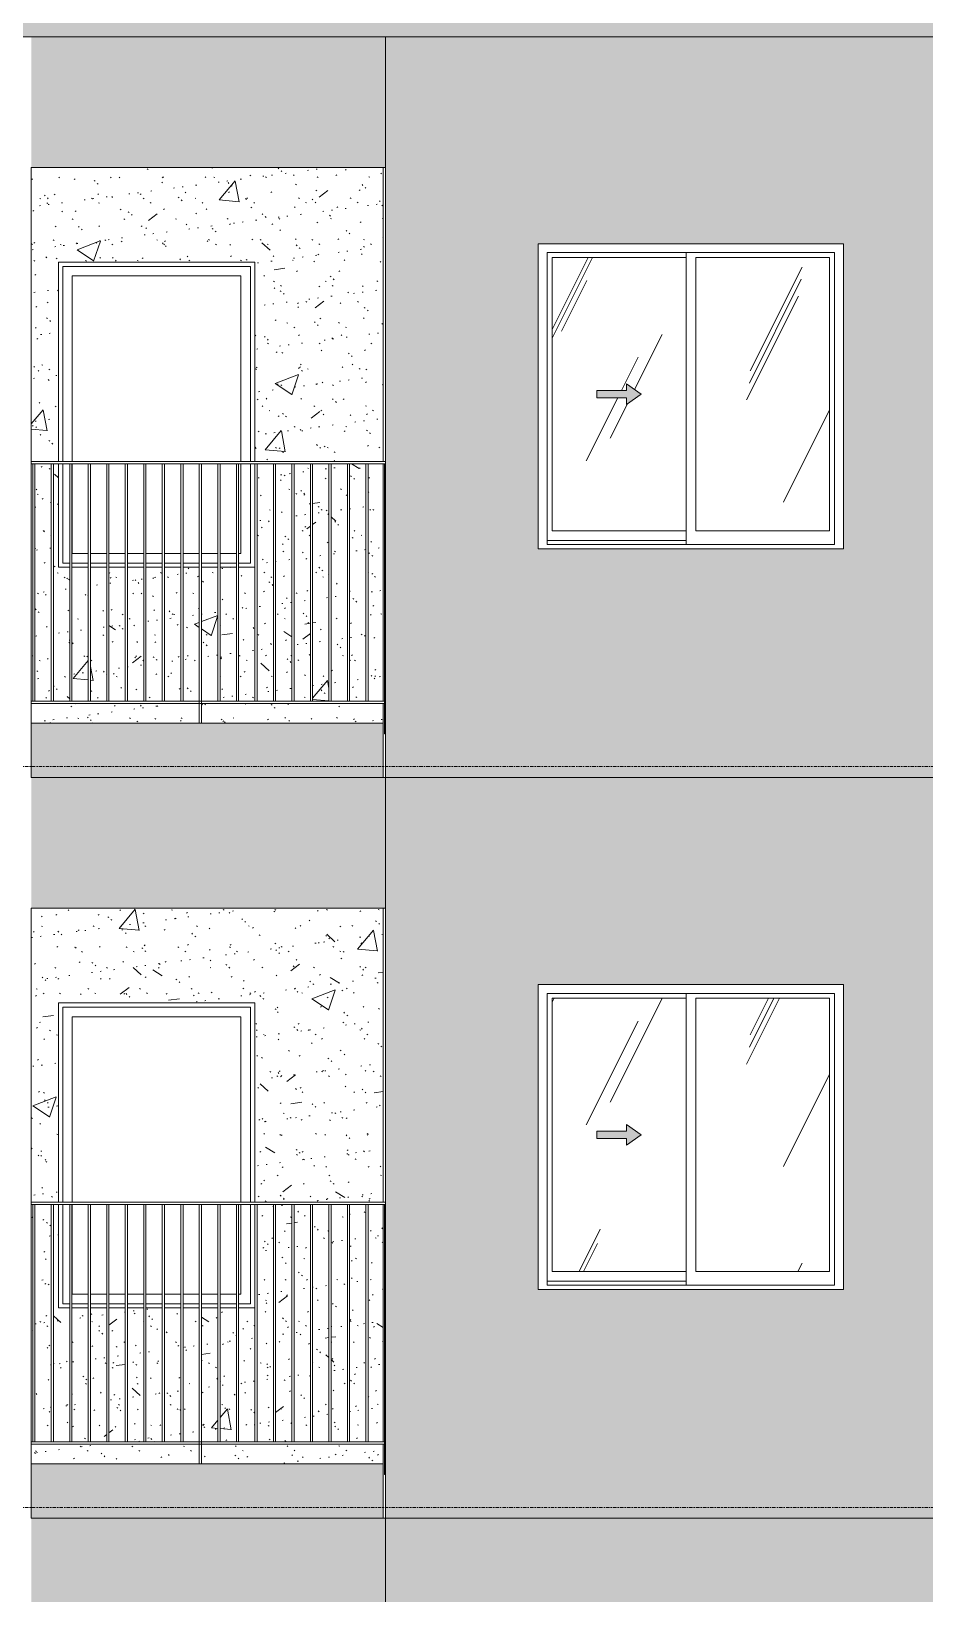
# Model space of a CAD drawing. Header units: millimetres. Extents: x 9199 to 175431, y -4466 to 35300.
# Drawn here: x 111376 to 115476, y 22203 to 29375 of the extents above; entities that cross this region are included whole.
import ezdxf

# ---------------------------------------------------------------- set-up
doc = ezdxf.new("R2010")
doc.units = ezdxf.units.MM
doc.linetypes.add('1 NÉT CALL OUT', pattern=[6, 3, -3])
doc.linetypes.add('Centre', pattern=[31.75, 6.35, -4.7625, 15.875, -4.7625])
for name, color, linetype, lineweight in [('0-2', 250, 'Continuous', 5), ('A-DETL-GENF', 92, 'Continuous', 9), ('A-DETL-GENF-1', 92, '1 NÉT CALL OUT', 9), ('A-FLOR-HRAL-1', 253, 'Continuous', 9), ('A-FLOR-LEVL-2', 51, 'Centre', 9), ('A-GLAZ', 151, 'Continuous', 9), ('A-GLAZ-1', 253, 'Continuous', 9), ('A-GLAZ-2', 7, 'Continuous', 9), ('A-GLAZ-3', 7, '1 NÉT CALL OUT', 9), ('A-WALL', 113, 'Continuous', 9), ('A-WALL-PATT-1', 9, 'Continuous', 9), ('A-WALL-PATT-2', 111, 'Continuous', 5), ('I-WALL', 2, 'Continuous', 9), ('I-WALL-1', 7, 'Continuous', 9), ('S-COLS-1', 7, 'Continuous', 9)]:
    doc.layers.add(name, color=color, linetype=linetype, lineweight=lineweight)
pattern_1 = [(50, (-51555.6, 1200), (1093.104, -95.634), [114.3, -1257.3]), (355, (-51555.6, 1200), (-211.457, 1146.34), [91.44, -1005.84]), (100.451, (-51464.5, 1192), (881.656, 1050.7), [97.14, -1068.54]), (46.184, (-51555.6, 1504.8), (1626.475, -252.257), [171.45, -1885.95]), (96.636, (-51420, 1483.8), (1424.416, 1484.565), [145.71, -1602.81]), (351.184, (-51555.6, 1504.8), (1424.43, 1484.55), [137.16, -1508.76]), (21, (-51403.2, 1428.6), (909.686, -613.59), [114.3, -1257.3]), (326, (-51403.2, 1428.6), (370.812, 1105.13), [91.44, -1005.84]), (71.451, (-51327.4, 1377.5), (1280.503, 491.528), [97.14, -1068.54]), (37.5, (-51555.58, 1200), (18.5313, 507.3303), [50.292, -943.356, 50.292, -970.788, -1009.65]), (37.5, (-51555.58, 1200), (18.5313, 507.3303), [-2014.728, 50.292, -959.358]), (7.5, (-51555.6, 1200), (400.918, 601.084), [50.292, -531.876, 50.292, -920.496, -384.81]), (7.5, (-51555.6, 1200), (400.918, 601.084), [-1552.956, 50.292, -334.518]), (327.5, (-51895.43, 1200), (813.545, -34.3737), [50.292, -330.708, 50.292, -1138.428, -1577.34]), (327.5, (-51895.43, 1200), (813.545, -34.3737), [-1569.72, 50.292, -1527.048]), (317.5, (-52047.8, 1200), (888.775, 152.56), [50.292, -445.008, 50.292, -739.14, -1120.14]), (317.5, (-52047.8, 1200), (888.775, 152.56), [-1284.732, 50.292, -1069.848])]
pattern_2 = [(37.5, (-51555.58, 1200), (-4.79953, 146.8239), [5.029, -110.795, 5.029, -124.511, -123.825]), (37.5, (-51555.58, 1200), (-4.79953, 146.8239), [-245.364, 5.029, -118.796]), (7.5, (-51555.58, 1200), (134.8574, 215.0472), [5.029, -57.455, 5.029, -99.365, -40.005]), (7.5, (-51555.58, 1200), (134.8574, 215.0472), [-166.878, 5.029, -34.976]), (327.5, (-51649.3, 1200), (237.29776, 0.4316), [5.029, -33.071, 5.029, -132.131, -179.07]), (327.5, (-51649.3, 1200), (237.29776, 0.4316), [-175.26, 5.029, -174.041]), (317.5, (-51649.3, 1200), (229.067, 66.8792), [5.029, -14.021, 5.029, -84.887, -102.87]), (317.5, (-51649.3, 1200), (229.067, 66.8792), [-108.966, 5.029, -97.841])]
pattern_3 = [(63.435, (-49765.3, 1304.34), (-0.001, 1524.001), [532.46, -2875.304]), (63.435, (-51289.3, 1304.34), (-0.001, 1524.001), [532.46, -2875.304]), (63.435, (-49035.8, 1598.8), (-0.001, 1524.001), [532.46, -2875.304]), (63.435, (-50559.8, 1598.8), (-0.001, 1524.001), [532.46, -2875.304]), (63.435, (-49146.2, 1494.84), (-0.001, 1524.001), [532.46, -2875.304]), (63.435, (-50670.2, 1494.84), (-0.001, 1524.001), [532.46, -2875.304]), (63.435, (-49258.75, 2090.1), (-0.001, 1524.001), [258.8, -3148.965]), (63.435, (-50782.75, 2090.1), (-0.001, 1524.001), [258.8, -3148.965]), (63.435, (-49332.36, 1997.95), (-0.001, 1524.001), [532.46, -2875.304]), (63.435, (-50856.36, 1997.95), (-0.001, 1524.001), [532.46, -2875.304]), (63.435, (-49319.4, 2064.1), (-0.001, 1524.001), [532.46, -2875.304]), (63.435, (-50843.4, 2064.1), (-0.001, 1524.001), [532.46, -2875.304]), (63.435, (-49934.2, 1773.94), (-0.001, 1524.001), [532.46, -2875.304]), (63.435, (-51458.2, 1773.94), (-0.001, 1524.001), [532.46, -2875.304]), (63.435, (-49921.24, 1851.9), (-0.001, 1524.001), [532.46, -2875.304]), (63.435, (-51445.24, 1851.9), (-0.001, 1524.001), [532.46, -2875.304]), (63.435, (-49917.74, 1908.1), (-0.001, 1524.001), [532.46, -2875.304]), (63.435, (-51441.74, 1908.1), (-0.001, 1524.001), [532.46, -2875.304])]

# ---------------------------------------------------------------- blocks, each defined once
blk = doc.blocks.new('NCV_TKTC_KET CAU_rvt-2-TKCS_MẶT ĐỨNG HƯỚNG TÂY')
at = {"layer": 'S-COLS-1'}
for p, q in [((-69761.9, 28750), (-69761.9, 25950)), ((-69761.9, 25350), (-69761.9, 22550))]:
    blk.add_line(p, q, dxfattribs=at)
blk = doc.blocks.new('M_Fixed - 900 x 1400-901190-TKCS_MẶT ĐỨNG HƯỚNG TÂY')
at = {"layer": 'A-GLAZ-2'}
for p, q in [((-69617.9, 7000), (-69617.9, 7896)), ((-69617.9, 7896), (-68755.9, 7896)), ((-68755.9, 7896), (-68755.9, 7000)), ((-69573.9, 7000), (-69573.9, 7852)), ((-69573.9, 7852), (-68799.9, 7852)), ((-68799.9, 7852), (-68799.9, 7000)), ((-69617.9, 6534), (-69617.9, 6990)), ((-69573.9, 6578), (-69573.9, 6990)), ((-68799.9, 6990), (-68799.9, 6578)), ((-68755.9, 6990), (-68755.9, 6534)), ((-69585.5, 6534), (-69617.9, 6534)), ((-69500.5, 6534), (-69575.5, 6534)), ((-69500.5, 6578), (-69573.9, 6578)), ((-69415.6, 6578), (-69490.5, 6578)), ((-69415.6, 6534), (-69490.5, 6534)), ((-69330.7, 6578), (-69405.6, 6578)), ((-69330.7, 6534), (-69405.6, 6534)), ((-69245.7, 6578), (-69320.7, 6578)), ((-69245.7, 6534), (-69320.7, 6534)), ((-69160.8, 6578), (-69235.7, 6578)), ((-69160.8, 6534), (-69235.7, 6534)), ((-69075.8, 6578), (-69150.8, 6578)), ((-69075.8, 6534), (-69150.8, 6534)), ((-68990.9, 6578), (-69065.8, 6578)), ((-68990.9, 6534), (-69065.8, 6534)), ((-68906, 6578), (-68980.9, 6578)), ((-68906, 6534), (-68980.9, 6534)), ((-68821, 6578), (-68896, 6578)), ((-68821, 6534), (-68896, 6534)), ((-68799.9, 6578), (-68811, 6578)), ((-68755.9, 6534), (-68811, 6534))]:
    blk.add_line(p, q, dxfattribs=at)
blk = doc.blocks.new('Railing - 10mm-901206-TKCS_MẶT ĐỨNG HƯỚNG TÂY')
at = {"layer": 'A-FLOR-HRAL-1'}
for p, q in [((-68226.4, 5900), (-68226.4, 6990)), ((-68216.4, 5900), (-68216.4, 6990))]:
    blk.add_line(p, q, dxfattribs=at)
blk = doc.blocks.new('Railing - 50 x 10mm-901224-TKCS_MẶT ĐỨNG HƯỚNG TÂY')
at = {"layer": 'A-FLOR-HRAL-1'}
for p, q in [((-68990.9, 5800), (-68990.9, 6990)), ((-68980.9, 6990), (-68990.9, 6990)), ((-68980.9, 5800), (-68980.9, 6990))]:
    blk.add_line(p, q, dxfattribs=at)
blk = doc.blocks.new('Railing - 50 x 10mm-901205-TKCS_MẶT ĐỨNG HƯỚNG TÂY')
at = {"layer": 'A-FLOR-HRAL-1'}
for p, q in [((-68141.5, 22750), (-68141.5, 23990)), ((-68136.9, 23990), (-68141.5, 23990)), ((-68141.5, 22750), (-68136.9, 22750))]:
    blk.add_line(p, q, dxfattribs=at)
blk = doc.blocks.new('Railing - Railing-V183-TKCS_MẶT ĐỨNG HƯỚNG TÂY')
at = {"layer": 'A-FLOR-HRAL-1'}
for p, q in [((-69761.9, 22900), (-68136.9, 22900)), ((-68136.9, 22890), (-69761.9, 22890))]:
    blk.add_line(p, q, dxfattribs=at)
for name, p in [('Railing - 10mm-901206-TKCS_MẶT ĐỨNG HƯỚNG TÂY', (-1528.9, 17000)), ('Railing - 10mm-901206-TKCS_MẶT ĐỨNG HƯỚNG TÂY', (-1444, 17000)), ('Railing - 10mm-901206-TKCS_MẶT ĐỨNG HƯỚNG TÂY', (-1359, 17000)), ('Railing - 10mm-901206-TKCS_MẶT ĐỨNG HƯỚNG TÂY', (-1274.1, 17000)), ('Railing - 10mm-901206-TKCS_MẶT ĐỨNG HƯỚNG TÂY', (-1189.2, 17000)), ('Railing - 10mm-901206-TKCS_MẶT ĐỨNG HƯỚNG TÂY', (-1104.2, 17000)), ('Railing - 10mm-901206-TKCS_MẶT ĐỨNG HƯỚNG TÂY', (-1019.3, 17000)), ('Railing - 10mm-901206-TKCS_MẶT ĐỨNG HƯỚNG TÂY', (-934.3, 17000)), ('Railing - 10mm-901206-TKCS_MẶT ĐỨNG HƯỚNG TÂY', (-849.4, 17000)), ('Railing - 50 x 10mm-901224-TKCS_MẶT ĐỨNG HƯỚNG TÂY', (0, 17000)), ('Railing - 10mm-901206-TKCS_MẶT ĐỨNG HƯỚNG TÂY', (-679.5, 17000)), ('Railing - 10mm-901206-TKCS_MẶT ĐỨNG HƯỚNG TÂY', (-594.6, 17000)), ('Railing - 10mm-901206-TKCS_MẶT ĐỨNG HƯỚNG TÂY', (-509.6, 17000)), ('Railing - 10mm-901206-TKCS_MẶT ĐỨNG HƯỚNG TÂY', (-424.7, 17000)), ('Railing - 10mm-901206-TKCS_MẶT ĐỨNG HƯỚNG TÂY', (-339.8, 17000)), ('Railing - 10mm-901206-TKCS_MẶT ĐỨNG HƯỚNG TÂY', (-254.8, 17000)), ('Railing - 10mm-901206-TKCS_MẶT ĐỨNG HƯỚNG TÂY', (-169.9, 17000)), ('Railing - 10mm-901206-TKCS_MẶT ĐỨNG HƯỚNG TÂY', (-84.9, 17000)), ('Railing - 10mm-901206-TKCS_MẶT ĐỨNG HƯỚNG TÂY', (0, 17000)), ('Railing - 50 x 10mm-901205-TKCS_MẶT ĐỨNG HƯỚNG TÂY', (0, 0))]:
    blk.add_blockref(name, p)
blk = doc.blocks.new('Top Rail Type - Top Rail_Internal_-V184-TKCS_MẶT ĐỨNG HƯỚNG TÂY')
at = {"layer": 'A-FLOR-HRAL-1'}
for p, q in [((-68136.9, 24000), (-69761.9, 24000)), ((-68136.9, 23990), (-69761.9, 23990))]:
    blk.add_line(p, q, dxfattribs=at)
blk = doc.blocks.new('NCV_TKTC_TANG 6 - 8_rvt-4-TKCS_MẶT ĐỨNG HƯỚNG TÂY')
at = {"layer": 'A-WALL-PATT-1'}
h = blk.add_hatch(dxfattribs=at)
h.set_pattern_fill('FP_19', color=256, style=0, pattern_type=2)
h.set_pattern_definition(pattern_1)
h.paths.add_polyline_path([(-68249.2, 22800), (-68146.9, 22800), (-68146.9, 22890), (-68980.9, 22890), (-68980.9, 22800)])
h.paths.add_polyline_path([(-69732, 22800), (-68990.9, 22800), (-68990.9, 22890), (-69761.9, 22890), (-69761.9, 22800), (-69740.3, 22800)])
h.paths.add_polyline_path([(-68726.1, 22900), (-68651.1, 22900), (-68651.1, 23990), (-68726.1, 23990), (-68726.1, 23156.3)])
h.paths.add_polyline_path([(-68641.1, 22900), (-68566.2, 22900), (-68566.2, 23990), (-68641.1, 23990), (-68641.1, 23156.3)])
h.paths.add_polyline_path([(-68481.3, 22900), (-68481.3, 23990), (-68556.2, 23990), (-68556.2, 22900)])
h.paths.add_polyline_path([(-68471.3, 22900), (-68396.3, 22900), (-68396.3, 23990), (-68471.3, 23990), (-68471.3, 23125.5)])
h.paths.add_polyline_path([(-68386.3, 22900), (-68311.4, 22900), (-68311.4, 23990), (-68386.3, 23990), (-68386.3, 23000.9)])
h.paths.add_polyline_path([(-68736.1, 22900), (-68736.9, 23515), (-68811, 23515), (-68811, 22900)])
h.paths.add_polyline_path([(-68821, 22900), (-68821, 23515), (-68896, 23515), (-68896, 22900)])
h.paths.add_polyline_path([(-68906, 22900), (-68906, 23515), (-68980.9, 23515), (-68980.9, 22900)])
h.paths.add_polyline_path([(-69490.5, 22900), (-69415.6, 22900), (-69415.6, 23515), (-69490.5, 23515), (-69490.5, 23156.3)])
h.paths.add_polyline_path([(-68301.4, 22900), (-68226.4, 22900), (-68226.4, 23990), (-68301.4, 23990), (-68301.4, 23156.3)])
h.paths.add_polyline_path([(-68216.4, 22900), (-68146.9, 22900), (-68146.9, 23990), (-68216.4, 23990), (-68216.4, 22916.8)])
h.paths.add_polyline_path([(-69075.8, 22900), (-69075.8, 23515), (-69150.8, 23515), (-69150.8, 22900), (-69119.9, 22900)])
h.paths.add_polyline_path([(-68990.9, 22900), (-68990.9, 23515), (-69065.8, 23515), (-69065.8, 22900)])
h.paths.add_polyline_path([(-69500.5, 22900), (-69500.5, 23515), (-69575.5, 23515), (-69575.5, 22900)])
h.paths.add_polyline_path([(-69585.5, 22900), (-69585.5, 23515), (-69636.9, 23515), (-69636.9, 23990), (-69660.4, 23990), (-69660.4, 22900)])
h.paths.add_polyline_path([(-69670.4, 22900), (-69670.4, 23990), (-69745.4, 23990), (-69745.4, 22900), (-69718.7, 22900)])
h.paths.add_polyline_path([(-69235.7, 22900), (-69160.8, 22900), (-69160.8, 23515), (-69235.7, 23515), (-69235.7, 23089.9)])
h.paths.add_polyline_path([(-69761.9, 22900), (-69755.4, 22900), (-69755.4, 23990), (-69761.9, 23990), (-69761.9, 23156.3)])
h.paths.add_polyline_path([(-69245.7, 22900), (-69245.7, 23515), (-69320.7, 23515), (-69320.7, 22900)])
h.paths.add_polyline_path([(-69330.7, 22900), (-69330.7, 23515), (-69405.6, 23515), (-69405.6, 22900)])
h.paths.add_polyline_path([(-69687.4, 24000), (-69636.9, 24000), (-69636.9, 24915), (-68736.9, 24915), (-68736.9, 24000), (-68146.9, 24000), (-68146.9, 25350), (-69761.9, 25350), (-69761.9, 24000)])
h = blk.add_hatch(dxfattribs=at)
h.set_pattern_fill('FP_20', color=256, style=0, pattern_type=2)
h.set_pattern_definition(pattern_2)
h.paths.add_polyline_path([(-68249.2, 22800), (-68146.9, 22800), (-68146.9, 22890), (-68980.9, 22890), (-68980.9, 22800)])
h.paths.add_polyline_path([(-69732, 22800), (-68990.9, 22800), (-68990.9, 22890), (-69761.9, 22890), (-69761.9, 22800), (-69740.3, 22800)])
h.paths.add_polyline_path([(-68726.1, 22900), (-68651.1, 22900), (-68651.1, 23990), (-68726.1, 23990), (-68726.1, 23156.3)])
h.paths.add_polyline_path([(-68641.1, 22900), (-68566.2, 22900), (-68566.2, 23990), (-68641.1, 23990), (-68641.1, 23156.3)])
h.paths.add_polyline_path([(-68481.3, 22900), (-68481.3, 23990), (-68556.2, 23990), (-68556.2, 22900)])
h.paths.add_polyline_path([(-68471.3, 22900), (-68396.3, 22900), (-68396.3, 23990), (-68471.3, 23990), (-68471.3, 23125.5)])
h.paths.add_polyline_path([(-68386.3, 22900), (-68311.4, 22900), (-68311.4, 23990), (-68386.3, 23990), (-68386.3, 23000.9)])
h.paths.add_polyline_path([(-68736.1, 22900), (-68736.9, 23515), (-68811, 23515), (-68811, 22900)])
h.paths.add_polyline_path([(-68821, 22900), (-68821, 23515), (-68896, 23515), (-68896, 22900)])
h.paths.add_polyline_path([(-68906, 22900), (-68906, 23515), (-68980.9, 23515), (-68980.9, 22900)])
h.paths.add_polyline_path([(-69490.5, 22900), (-69415.6, 22900), (-69415.6, 23515), (-69490.5, 23515), (-69490.5, 23156.3)])
h.paths.add_polyline_path([(-68301.4, 22900), (-68226.4, 22900), (-68226.4, 23990), (-68301.4, 23990), (-68301.4, 23156.3)])
h.paths.add_polyline_path([(-68216.4, 22900), (-68146.9, 22900), (-68146.9, 23990), (-68216.4, 23990), (-68216.4, 22916.8)])
h.paths.add_polyline_path([(-69075.8, 22900), (-69075.8, 23515), (-69150.8, 23515), (-69150.8, 22900), (-69119.9, 22900)])
h.paths.add_polyline_path([(-68990.9, 22900), (-68990.9, 23515), (-69065.8, 23515), (-69065.8, 22900)])
h.paths.add_polyline_path([(-69500.5, 22900), (-69500.5, 23515), (-69575.5, 23515), (-69575.5, 22900)])
h.paths.add_polyline_path([(-69585.5, 22900), (-69585.5, 23515), (-69636.9, 23515), (-69636.9, 23990), (-69660.4, 23990), (-69660.4, 22900)])
h.paths.add_polyline_path([(-69670.4, 22900), (-69670.4, 23990), (-69745.4, 23990), (-69745.4, 22900), (-69718.7, 22900)])
h.paths.add_polyline_path([(-69235.7, 22900), (-69160.8, 22900), (-69160.8, 23515), (-69235.7, 23515), (-69235.7, 23089.9)])
h.paths.add_polyline_path([(-69761.9, 22900), (-69755.4, 22900), (-69755.4, 23990), (-69761.9, 23990), (-69761.9, 23156.3)])
h.paths.add_polyline_path([(-69245.7, 22900), (-69245.7, 23515), (-69320.7, 23515), (-69320.7, 22900)])
h.paths.add_polyline_path([(-69330.7, 22900), (-69330.7, 23515), (-69405.6, 23515), (-69405.6, 22900)])
h.paths.add_polyline_path([(-69687.4, 24000), (-69636.9, 24000), (-69636.9, 24915), (-68736.9, 24915), (-68736.9, 24000), (-68146.9, 24000), (-68146.9, 25350), (-69761.9, 25350), (-69761.9, 24000)])
at = {"layer": 'I-WALL-1'}
for p, q in [((-68146.9, 24000), (-68146.9, 25350)), ((-69636.9, 24000), (-69636.9, 24915)), ((-69636.9, 24915), (-68736.9, 24915)), ((-68736.9, 24915), (-68736.9, 24000)), ((-69636.9, 23515), (-69636.9, 23990)), ((-68736.9, 23990), (-68736.9, 23515)), ((-68146.9, 22900), (-68146.9, 23990)), ((-69585.5, 23515), (-69636.9, 23515)), ((-69500.5, 23515), (-69575.5, 23515)), ((-69415.6, 23515), (-69490.5, 23515)), ((-69330.7, 23515), (-69405.6, 23515)), ((-69245.7, 23515), (-69320.7, 23515)), ((-69160.8, 23515), (-69235.7, 23515)), ((-69075.8, 23515), (-69150.8, 23515)), ((-68990.9, 23515), (-69065.8, 23515)), ((-68906, 23515), (-68980.9, 23515)), ((-68821, 23515), (-68896, 23515)), ((-68736.9, 23515), (-68811, 23515)), ((-68146.9, 22800), (-68146.9, 22890))]:
    blk.add_line(p, q, dxfattribs=at)
at = {"layer": 'A-FLOR-HRAL-1'}
for name in ['Top Rail Type - Top Rail_Internal_-V184-TKCS_MẶT ĐỨNG HƯỚNG TÂY', 'Railing - Railing-V183-TKCS_MẶT ĐỨNG HƯỚNG TÂY']:
    blk.add_blockref(name, (0, 0), dxfattribs=at)
at = {"layer": 'A-GLAZ-1'}
blk.add_blockref('M_Fixed - 900 x 1400-901190-TKCS_MẶT ĐỨNG HƯỚNG TÂY', (0, 17000), dxfattribs=at)
blk = doc.blocks.new('NCV_TKTC_TANG 6 - 8_rvt-5-TKCS_MẶT ĐỨNG HƯỚNG TÂY')
at = {"layer": 'A-WALL-PATT-1'}
h = blk.add_hatch(dxfattribs=at)
h.set_pattern_fill('FP_19', color=256, style=0, pattern_type=2)
h.set_pattern_definition(pattern_1)
h.paths.add_polyline_path([(-69740.3, 26200), (-68990.9, 26200), (-68990.9, 26290), (-69761.9, 26290), (-69761.9, 26200), (-69753.7, 26200)])
h.paths.add_polyline_path([(-68186, 26200), (-68146.9, 26200), (-68146.9, 26290), (-68980.9, 26290), (-68980.9, 26200), (-68249.2, 26200)])
h.paths.add_polyline_path([(-68566.2, 26300), (-68566.2, 27390), (-68641.1, 27390), (-68641.1, 26300)])
h.paths.add_polyline_path([(-68556.2, 26300), (-68481.3, 26300), (-68481.3, 27390), (-68556.2, 27390), (-68556.2, 26444.2)])
h.paths.add_polyline_path([(-68471.3, 26300), (-68396.3, 26300), (-68396.3, 27390), (-68471.3, 27390), (-68471.3, 26444.2)])
h.paths.add_polyline_path([(-68386.3, 26300), (-68311.4, 26300), (-68311.4, 27390), (-68386.3, 27390), (-68386.3, 26400.9)])
h.paths.add_polyline_path([(-68651.1, 26300), (-68651.1, 27390), (-68726.1, 27390), (-68726.1, 26300)])
h.paths.add_polyline_path([(-69585.5, 26300), (-69585.5, 26915), (-69636.9, 26915), (-69636.9, 27390), (-69660.4, 27390), (-69660.4, 26300)])
h.paths.add_polyline_path([(-69575.5, 26300), (-69500.5, 26300), (-69500.5, 26915), (-69575.5, 26915), (-69575.5, 26444.2)])
h.paths.add_polyline_path([(-68736.1, 26300), (-68736.9, 26915), (-68811, 26915), (-68811, 26300)])
h.paths.add_polyline_path([(-68301.4, 26300), (-68226.4, 26300), (-68226.4, 27390), (-68301.4, 27390), (-68301.4, 26444.2)])
h.paths.add_polyline_path([(-69490.5, 26300), (-69415.6, 26300), (-69415.6, 26915), (-69490.5, 26915), (-69490.5, 26444.2)])
h.paths.add_polyline_path([(-68216.4, 26300), (-68146.9, 26300), (-68146.9, 27390), (-68216.4, 27390), (-68216.4, 26316.8)])
h.paths.add_polyline_path([(-69075.8, 26300), (-69075.8, 26915), (-69150.8, 26915), (-69150.8, 26300), (-69119.9, 26300)])
h.paths.add_polyline_path([(-68821, 26300), (-68821, 26915), (-68896, 26915), (-68896, 26300)])
h.paths.add_polyline_path([(-68906, 26300), (-68906, 26915), (-68980.9, 26915), (-68980.9, 26300)])
h.paths.add_polyline_path([(-68990.9, 26300), (-68990.9, 26915), (-69065.8, 26915), (-69065.8, 26300)])
h.paths.add_polyline_path([(-69670.4, 26300), (-69670.4, 27390), (-69745.4, 27390), (-69745.4, 26300), (-69718.7, 26300)])
h.paths.add_polyline_path([(-69761.9, 26300), (-69755.4, 26300), (-69755.4, 27390), (-69761.9, 27390), (-69761.9, 26444.2)])
h.paths.add_polyline_path([(-69160.8, 26300), (-69160.8, 26915), (-69235.7, 26915), (-69235.7, 26300)])
h.paths.add_polyline_path([(-69320.7, 26300), (-69245.7, 26300), (-69245.7, 26915), (-69320.7, 26915), (-69320.7, 26417.5)])
h.paths.add_polyline_path([(-69330.7, 26300), (-69330.7, 26915), (-69405.6, 26915), (-69405.6, 26300)])
h.paths.add_polyline_path([(-69687.4, 27400), (-69636.9, 27400), (-69636.9, 28315), (-68736.9, 28315), (-68736.9, 27400), (-68146.9, 27400), (-68146.9, 28750), (-69761.9, 28750), (-69761.9, 27400)])
h = blk.add_hatch(dxfattribs=at)
h.set_pattern_fill('FP_20', color=256, style=0, pattern_type=2)
h.set_pattern_definition(pattern_2)
h.paths.add_polyline_path([(-69740.3, 26200), (-68990.9, 26200), (-68990.9, 26290), (-69761.9, 26290), (-69761.9, 26200), (-69753.7, 26200)])
h.paths.add_polyline_path([(-68186, 26200), (-68146.9, 26200), (-68146.9, 26290), (-68980.9, 26290), (-68980.9, 26200), (-68249.2, 26200)])
h.paths.add_polyline_path([(-68566.2, 26300), (-68566.2, 27390), (-68641.1, 27390), (-68641.1, 26300)])
h.paths.add_polyline_path([(-68556.2, 26300), (-68481.3, 26300), (-68481.3, 27390), (-68556.2, 27390), (-68556.2, 26444.2)])
h.paths.add_polyline_path([(-68471.3, 26300), (-68396.3, 26300), (-68396.3, 27390), (-68471.3, 27390), (-68471.3, 26444.2)])
h.paths.add_polyline_path([(-68386.3, 26300), (-68311.4, 26300), (-68311.4, 27390), (-68386.3, 27390), (-68386.3, 26400.9)])
h.paths.add_polyline_path([(-68651.1, 26300), (-68651.1, 27390), (-68726.1, 27390), (-68726.1, 26300)])
h.paths.add_polyline_path([(-69585.5, 26300), (-69585.5, 26915), (-69636.9, 26915), (-69636.9, 27390), (-69660.4, 27390), (-69660.4, 26300)])
h.paths.add_polyline_path([(-69575.5, 26300), (-69500.5, 26300), (-69500.5, 26915), (-69575.5, 26915), (-69575.5, 26444.2)])
h.paths.add_polyline_path([(-68736.1, 26300), (-68736.9, 26915), (-68811, 26915), (-68811, 26300)])
h.paths.add_polyline_path([(-68301.4, 26300), (-68226.4, 26300), (-68226.4, 27390), (-68301.4, 27390), (-68301.4, 26444.2)])
h.paths.add_polyline_path([(-69490.5, 26300), (-69415.6, 26300), (-69415.6, 26915), (-69490.5, 26915), (-69490.5, 26444.2)])
h.paths.add_polyline_path([(-68216.4, 26300), (-68146.9, 26300), (-68146.9, 27390), (-68216.4, 27390), (-68216.4, 26316.8)])
h.paths.add_polyline_path([(-69075.8, 26300), (-69075.8, 26915), (-69150.8, 26915), (-69150.8, 26300), (-69119.9, 26300)])
h.paths.add_polyline_path([(-68821, 26300), (-68821, 26915), (-68896, 26915), (-68896, 26300)])
h.paths.add_polyline_path([(-68906, 26300), (-68906, 26915), (-68980.9, 26915), (-68980.9, 26300)])
h.paths.add_polyline_path([(-68990.9, 26300), (-68990.9, 26915), (-69065.8, 26915), (-69065.8, 26300)])
h.paths.add_polyline_path([(-69670.4, 26300), (-69670.4, 27390), (-69745.4, 27390), (-69745.4, 26300), (-69718.7, 26300)])
h.paths.add_polyline_path([(-69761.9, 26300), (-69755.4, 26300), (-69755.4, 27390), (-69761.9, 27390), (-69761.9, 26444.2)])
h.paths.add_polyline_path([(-69160.8, 26300), (-69160.8, 26915), (-69235.7, 26915), (-69235.7, 26300)])
h.paths.add_polyline_path([(-69320.7, 26300), (-69245.7, 26300), (-69245.7, 26915), (-69320.7, 26915), (-69320.7, 26417.5)])
h.paths.add_polyline_path([(-69330.7, 26300), (-69330.7, 26915), (-69405.6, 26915), (-69405.6, 26300)])
h.paths.add_polyline_path([(-69687.4, 27400), (-69636.9, 27400), (-69636.9, 28315), (-68736.9, 28315), (-68736.9, 27400), (-68146.9, 27400), (-68146.9, 28750), (-69761.9, 28750), (-69761.9, 27400)])
at = {"layer": 'I-WALL-1'}
for p, q in [((-68146.9, 27400), (-68146.9, 28750)), ((-69636.9, 27400), (-69636.9, 28315)), ((-69636.9, 28315), (-68736.9, 28315)), ((-68736.9, 28315), (-68736.9, 27400)), ((-69636.9, 26915), (-69636.9, 27390)), ((-68736.9, 27390), (-68736.9, 26915)), ((-68146.9, 26300), (-68146.9, 27390)), ((-69585.5, 26915), (-69636.9, 26915)), ((-69500.5, 26915), (-69575.5, 26915)), ((-69415.6, 26915), (-69490.5, 26915)), ((-69330.7, 26915), (-69405.6, 26915)), ((-69245.7, 26915), (-69320.7, 26915)), ((-69160.8, 26915), (-69235.7, 26915)), ((-69075.8, 26915), (-69150.8, 26915)), ((-68990.9, 26915), (-69065.8, 26915)), ((-68906, 26915), (-68980.9, 26915)), ((-68821, 26915), (-68896, 26915)), ((-68736.9, 26915), (-68811, 26915)), ((-68146.9, 26200), (-68146.9, 26290))]:
    blk.add_line(p, q, dxfattribs=at)
at = {"layer": 'A-FLOR-HRAL-1'}
for name in ['Top Rail Type - Top Rail_Internal_-V184-TKCS_MẶT ĐỨNG HƯỚNG TÂY', 'Railing - Railing-V183-TKCS_MẶT ĐỨNG HƯỚNG TÂY']:
    blk.add_blockref(name, (0, 3400), dxfattribs=at)
at = {"layer": 'A-GLAZ-1'}
blk.add_blockref('M_Fixed - 900 x 1400-901190-TKCS_MẶT ĐỨNG HƯỚNG TÂY', (0, 20400), dxfattribs=at)
blk = doc.blocks.new('1_FAMILY RVT - W01-WxH 1400x1400xmm-V270-TKCS_MẶT ĐỨNG HƯỚNG TÂY')
at = {"layer": 'A-DETL-GENF-1'}
blk.add_hatch(color=256, dxfattribs=at).paths.add_polyline_path([(-67030.8, 24262.1), (-66963.1, 24309.5), (-67030.8, 24357), (-67030.8, 24326.5), (-67166.3, 24326.5), (-67166.3, 24292.6), (-67030.8, 24292.6)])
at = {"layer": 'A-GLAZ'}
h = blk.add_hatch(dxfattribs=at)
h.set_pattern_fill('FP_32', color=256, style=0, pattern_type=2)
h.set_pattern_definition(pattern_3)
h.paths.add_polyline_path([(-66757.5, 23682.6), (-66757.5, 24936.5), (-67371.8, 24936.5), (-67371.8, 23682.6)])
h.paths.add_polyline_path([(-67030.8, 24262.1), (-67030.8, 24292.6), (-67166.3, 24292.6), (-67166.3, 24326.5), (-67030.8, 24326.5), (-67030.8, 24357), (-66963.1, 24309.5), (-66987.3, 24292.6)])
h = blk.add_hatch(dxfattribs=at)
h.set_pattern_fill('FP_32', color=256, style=0, pattern_type=2)
h.set_pattern_definition(pattern_3)
h.paths.add_polyline_path([(-66098.8, 23682.6), (-66098.8, 24936.5), (-66713.1, 24936.5), (-66713.1, 23682.6)])
at = {"layer": 'A-DETL-GENF'}
for p, q in [((-67166.3, 24326.5), (-67166.3, 24292.6)), ((-67166.3, 24326.5), (-67030.8, 24326.5)), ((-67030.8, 24326.5), (-67166.3, 24326.5)), ((-67166.3, 24326.5), (-67166.3, 24292.6)), ((-67030.8, 24357), (-67030.8, 24326.5)), ((-66963.1, 24309.5), (-67030.8, 24357)), ((-66963.1, 24309.5), (-67030.8, 24357)), ((-67030.8, 24357), (-67030.8, 24326.5)), ((-67166.3, 24292.6), (-67030.8, 24292.6)), ((-67166.3, 24292.6), (-67030.8, 24292.6)), ((-66963.1, 24309.5), (-67030.8, 24262.1)), ((-67030.8, 24262.1), (-66963.1, 24309.5)), ((-67030.8, 24292.6), (-67030.8, 24262.1)), ((-67030.8, 24292.6), (-67030.8, 24262.1))]:
    blk.add_line(p, q, dxfattribs=at)
at = {"layer": 'A-GLAZ'}
for p, q in [((-66035.3, 25000), (-67435.3, 25000)), ((-67435.3, 25000), (-67435.3, 23600)), ((-67394.4, 24959.1), (-66076.2, 24959.1)), ((-67394.4, 23619), (-67394.4, 24959.1)), ((-66757.5, 24959.1), (-66757.5, 23619)), ((-66076.2, 23619), (-66076.2, 24959.1)), ((-66035.3, 25000), (-66035.3, 23600)), ((-67371.8, 24936.5), (-67371.8, 23682.6)), ((-66757.5, 24936.5), (-67371.8, 24936.5)), ((-66713.1, 23682.6), (-66713.1, 24936.5)), ((-66713.1, 24936.5), (-66098.8, 24936.5)), ((-66098.8, 24936.5), (-66098.8, 23682.6)), ((-67371.8, 23682.6), (-66757.5, 23682.6)), ((-66098.8, 23682.6), (-66713.1, 23682.6)), ((-66035.3, 23600), (-67435.3, 23600)), ((-66757.5, 23638.1), (-67394.4, 23638.1)), ((-66757.5, 23638.1), (-67394.4, 23638.1)), ((-66076.2, 23619), (-67394.4, 23619))]:
    blk.add_line(p, q, dxfattribs=at)
blk = doc.blocks.new('1_FAMILY RVT - W01-WxH 1400x1400xmm-V278-TKCS_MẶT ĐỨNG HƯỚNG TÂY')
at = {"layer": 'A-DETL-GENF-1'}
blk.add_hatch(color=256, dxfattribs=at).paths.add_polyline_path([(-67030.8, 27662.1), (-66963.1, 27709.5), (-67030.8, 27757), (-67030.8, 27726.5), (-67166.3, 27726.5), (-67166.3, 27692.6), (-67030.8, 27692.6)])
at = {"layer": 'A-GLAZ'}
h = blk.add_hatch(dxfattribs=at)
h.set_pattern_fill('FP_32', color=256, style=0, pattern_type=2)
h.set_pattern_definition(pattern_3)
h.paths.add_polyline_path([(-66757.5, 27082.6), (-66757.5, 28336.5), (-67371.8, 28336.5), (-67371.8, 27082.6)])
h.paths.add_polyline_path([(-67030.8, 27662.1), (-67030.8, 27692.6), (-67166.3, 27692.6), (-67166.3, 27726.5), (-67030.8, 27726.5), (-67030.8, 27757), (-66963.1, 27709.5), (-66987.3, 27692.6)])
h = blk.add_hatch(dxfattribs=at)
h.set_pattern_fill('FP_32', color=256, style=0, pattern_type=2)
h.set_pattern_definition(pattern_3)
h.paths.add_polyline_path([(-66098.8, 27082.6), (-66098.8, 28336.5), (-66713.1, 28336.5), (-66713.1, 27082.6)])
at = {"layer": 'A-DETL-GENF'}
for p, q in [((-67030.8, 27757), (-67030.8, 27726.5)), ((-66963.1, 27709.5), (-67030.8, 27757)), ((-66963.1, 27709.5), (-67030.8, 27757)), ((-67030.8, 27757), (-67030.8, 27726.5)), ((-67166.3, 27726.5), (-67166.3, 27692.6)), ((-67166.3, 27726.5), (-67030.8, 27726.5)), ((-67030.8, 27726.5), (-67166.3, 27726.5)), ((-67166.3, 27726.5), (-67166.3, 27692.6)), ((-67166.3, 27692.6), (-67030.8, 27692.6)), ((-67166.3, 27692.6), (-67030.8, 27692.6)), ((-66963.1, 27709.5), (-67030.8, 27662.1)), ((-67030.8, 27662.1), (-66963.1, 27709.5)), ((-67030.8, 27692.6), (-67030.8, 27662.1)), ((-67030.8, 27692.6), (-67030.8, 27662.1))]:
    blk.add_line(p, q, dxfattribs=at)
at = {"layer": 'A-GLAZ'}
for p, q in [((-66035.3, 28400), (-67435.3, 28400)), ((-67435.3, 28400), (-67435.3, 27000)), ((-66035.3, 28400), (-66035.3, 27000)), ((-67394.4, 28359.1), (-66076.2, 28359.1)), ((-67394.4, 27019), (-67394.4, 28359.1)), ((-67371.8, 28336.5), (-67371.8, 27082.6)), ((-66757.5, 28336.5), (-67371.8, 28336.5)), ((-66757.5, 28359.1), (-66757.5, 27019)), ((-66713.1, 27082.6), (-66713.1, 28336.5)), ((-66713.1, 28336.5), (-66098.8, 28336.5)), ((-66098.8, 28336.5), (-66098.8, 27082.6)), ((-66076.2, 27019), (-66076.2, 28359.1)), ((-66757.5, 27038.1), (-67394.4, 27038.1)), ((-66757.5, 27038.1), (-67394.4, 27038.1)), ((-67371.8, 27082.6), (-66757.5, 27082.6)), ((-66098.8, 27082.6), (-66713.1, 27082.6)), ((-66035.3, 27000), (-67435.3, 27000)), ((-66076.2, 27019), (-67394.4, 27019))]:
    blk.add_line(p, q, dxfattribs=at)

msp = doc.modelspace()

# ---------------------------------------------------------------- hatches: boundary and pattern name
at = {"layer": 'A-WALL-PATT-2'}
for points in [[(134239.9, 29350), (163901.2, 29350), (163901.2, 30750), (102901.2, 30750), (102901.2, 29350), (132123.6, 29350)], [(113001.2, 28750), (113001.2, 29350), (111375.9, 29350), (111375.9, 28750)], [(112018.2, 25950), (112991.2, 25950), (112991.2, 26200), (111376.2, 26200), (111376.2, 25950)], [(113001.2, 25350), (113001.2, 25950), (111375.9, 25950), (111375.9, 25350), (112018.2, 25350)], [(112018.2, 22550), (112991.2, 22550), (112991.2, 22800), (111376.2, 22800), (111376.2, 22550)], [(113001.2, 21950), (113001.2, 22550), (111375.9, 22550), (111375.9, 21950)]]:
    msp.add_hatch(color=256, dxfattribs=at).paths.add_polyline_path(points)
h = msp.add_hatch(color=256, dxfattribs=at)
h.paths.add_polyline_path([(115192.8, 25950), (116102.9, 25950), (116102.9, 29350), (113001.2, 29350), (113001.2, 25950), (115102.9, 25950)])
h.paths.add_polyline_path([(113702.9, 27000), (113702.9, 28400), (115102.9, 28400), (115102.9, 27000), (113743.8, 27000)])
h = msp.add_hatch(color=256, dxfattribs=at)
h.paths.add_polyline_path([(115192.8, 22550), (116102.9, 22550), (116102.9, 25950), (113001.2, 25950), (113001.2, 22550), (113076.4, 22550)])
h.paths.add_polyline_path([(115061.9, 23600), (113702.9, 23600), (113702.9, 25000), (115102.9, 25000), (115102.9, 23600)])
h = msp.add_hatch(color=256, dxfattribs=at)
h.paths.add_polyline_path([(113001.2, 19150), (116102.9, 19150), (116102.9, 22550), (113001.2, 22550), (113001.2, 19868.3)])
h.paths.add_polyline_path([(115061.9, 20200), (113702.9, 20200), (113702.9, 21600), (115102.9, 21600), (115102.9, 20200)])

# ---------------------------------------------------------------- linework, layer by layer
at = {"layer": 'A-FLOR-LEVL-2'}
for p, q in [((96540.4, 26000), (171939.1, 26000)), ((96540.4, 22600), (171939.1, 22600))]:
    msp.add_line(p, q, dxfattribs=at)
at = {"layer": 'A-WALL'}
for p, q in [((113001.2, 29350), (113001.2, 15750)), ((119576.2, 29350), (113001.2, 29350)), ((119576.2, 25950), (113001.2, 25950)), ((113001.2, 25950), (119576.2, 25950)), ((119576.2, 22550), (113001.2, 22550)), ((113001.2, 22550), (119576.2, 22550))]:
    msp.add_line(p, q, dxfattribs=at)
at = {"layer": 'I-WALL'}
for p, q in [((102491.2, 29350), (163911.2, 29350)), ((113001.2, 28750), (113001.2, 29350)), ((111375.9, 28750), (113001.2, 28750)), ((112991.2, 26200), (111376.2, 26200)), ((112991.2, 25950), (112991.2, 26200)), ((113001.2, 25950), (111375.9, 25950)), ((113001.2, 25350), (113001.2, 25950)), ((111375.9, 25350), (113001.2, 25350)), ((112991.2, 22800), (111376.2, 22800)), ((112991.2, 22550), (112991.2, 22800)), ((113001.2, 22550), (111375.9, 22550)), ((113001.2, 21950), (113001.2, 22550))]:
    msp.add_line(p, q, dxfattribs=at)

# ---------------------------------------------------------------- block references
at = {"layer": '0-2'}
for name in ['NCV_TKTC_KET CAU_rvt-2-TKCS_MẶT ĐỨNG HƯỚNG TÂY', 'NCV_TKTC_TANG 6 - 8_rvt-5-TKCS_MẶT ĐỨNG HƯỚNG TÂY', 'NCV_TKTC_TANG 6 - 8_rvt-4-TKCS_MẶT ĐỨNG HƯỚNG TÂY']:
    msp.add_blockref(name, (181138.2, 0), dxfattribs=at)
at = {"layer": 'A-GLAZ-3'}
for name in ['1_FAMILY RVT - W01-WxH 1400x1400xmm-V278-TKCS_MẶT ĐỨNG HƯỚNG TÂY', '1_FAMILY RVT - W01-WxH 1400x1400xmm-V270-TKCS_MẶT ĐỨNG HƯỚNG TÂY']:
    msp.add_blockref(name, (181138.2, 0), dxfattribs=at)

doc.saveas('drawing.dxf')
